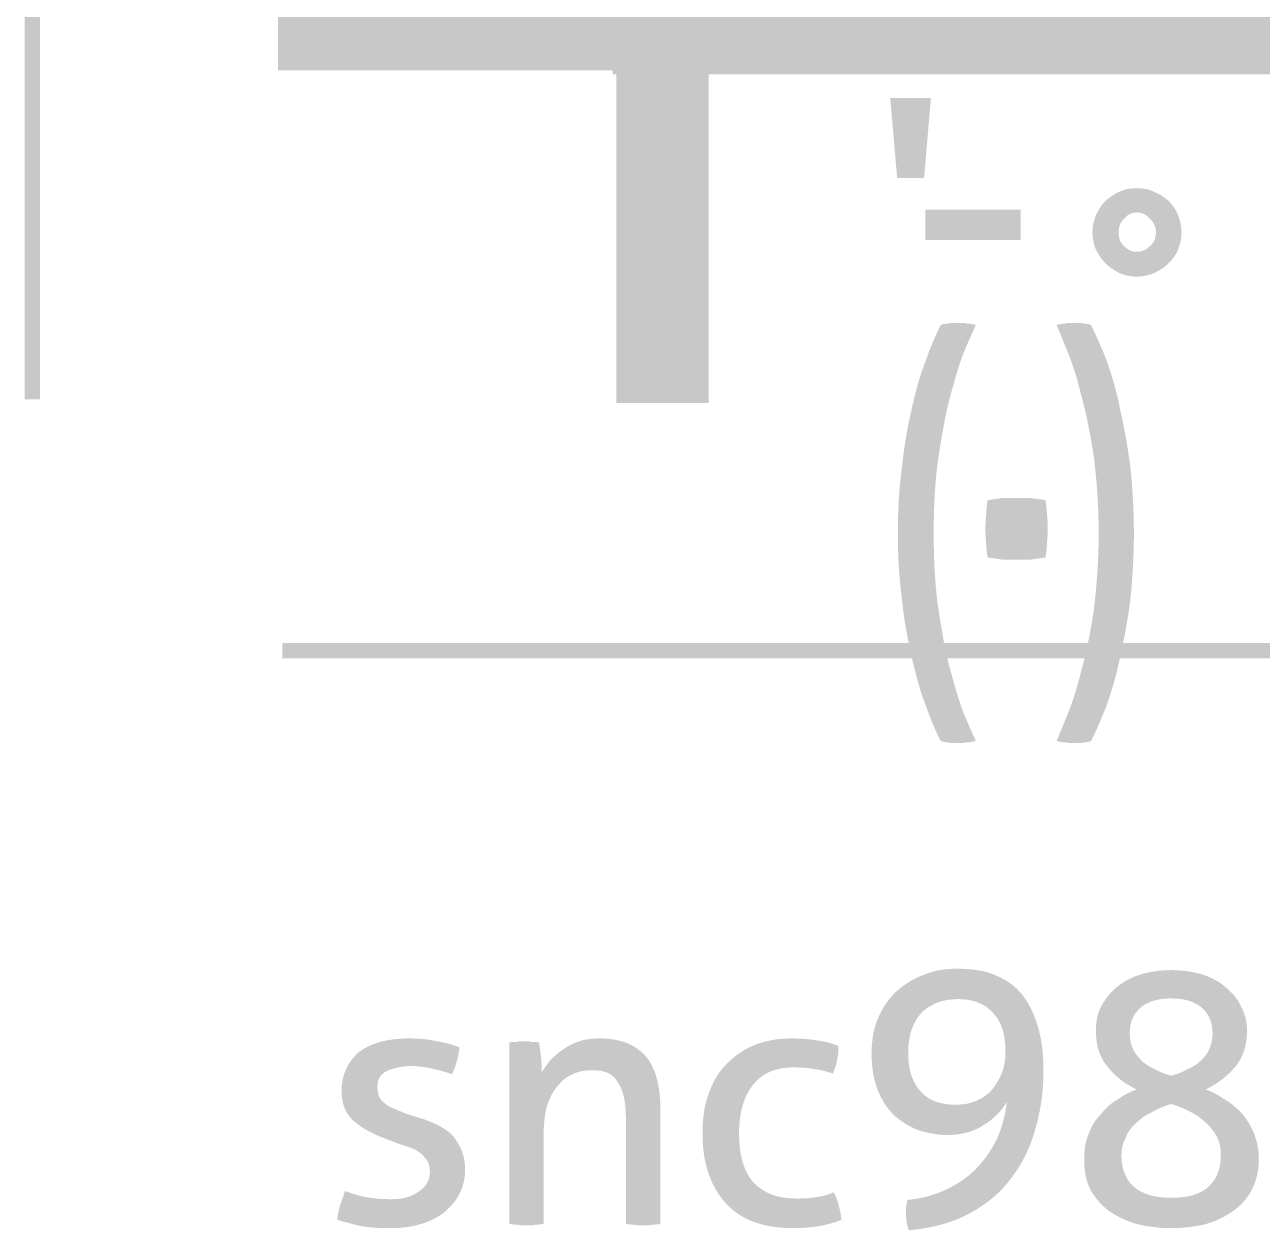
# Model space of a CAD drawing. Header units: millimetres. Extents: x 50 to 239, y 17 to 185.
# Drawn here: x 57.83 to 87.5, y 49.47 to 78.38 of the extents above; entities that cross this region are included whole.
import ezdxf

# ---------------------------------------------------------------- set-up
doc = ezdxf.new("R2010")
doc.units = ezdxf.units.MM
doc.header["$MEASUREMENT"] = 0
doc.layers.get('0').update_dxf_attribs({"linetype": 'CONTINUOUS'})

# ---------------------------------------------------------------- blocks, each defined once
blk = doc.blocks.new('MF11F57A0')
at = {"true_color": 0x000007}
h = blk.add_hatch(color=0, dxfattribs=at)
edge = h.paths.add_edge_path()
edge.add_spline(control_points=[(79.792, 61.202), (79.676, 61.434), (79.544, 61.732), (79.428, 62.079), (79.428, 62.079), (79.295, 62.41), (79.196, 62.791), (79.097, 63.221), (79.097, 63.221), (78.998, 63.651), (78.915, 64.098), (78.865, 64.594), (78.865, 64.594), (78.799, 65.107), (78.766, 65.62), (78.766, 66.183), (78.766, 66.183), (78.766, 66.746), (78.799, 67.275), (78.865, 67.771), (78.865, 67.771), (78.915, 68.268), (78.998, 68.731), (79.097, 69.161), (79.097, 69.161), (79.196, 69.592), (79.295, 69.972), (79.428, 70.303), (79.428, 70.303), (79.544, 70.651), (79.676, 70.932), (79.792, 71.18), (79.792, 71.18), (79.841, 71.197), (79.908, 71.213), (79.974, 71.213), (79.974, 71.213), (80.04, 71.23), (80.123, 71.23), (80.189, 71.23), (80.189, 71.23), (80.272, 71.23), (80.354, 71.23), (80.421, 71.213), (80.421, 71.213), (80.503, 71.213), (80.57, 71.197), (80.636, 71.18), (80.636, 71.18), (80.57, 71.031), (80.47, 70.816), (80.354, 70.535), (80.354, 70.535), (80.239, 70.254), (80.139, 69.89), (80.024, 69.476), (80.024, 69.476), (79.908, 69.046), (79.825, 68.566), (79.742, 68.02), (79.742, 68.02), (79.659, 67.474), (79.626, 66.861), (79.626, 66.183), (79.626, 66.183), (79.626, 65.521), (79.659, 64.909), (79.742, 64.346), (79.742, 64.346), (79.825, 63.8), (79.908, 63.32), (80.024, 62.907), (80.024, 62.907), (80.139, 62.493), (80.239, 62.129), (80.354, 61.847), (80.354, 61.847), (80.47, 61.566), (80.57, 61.351), (80.636, 61.202), (80.636, 61.202), (80.57, 61.186), (80.503, 61.169), (80.421, 61.169), (80.421, 61.169), (80.338, 61.153), (80.255, 61.153), (80.172, 61.153), (80.172, 61.153), (80.106, 61.153), (80.04, 61.153), (79.974, 61.169), (79.974, 61.169), (79.908, 61.169), (79.841, 61.186), (79.792, 61.202)], knot_values=[0, 0, 0, 0, 0.010417, 0.010417, 0.010417, 0.010417, 0.020833, 0.020833, 0.020833, 0.020833, 0.03125, 0.03125, 0.03125, 0.03125, 0.041667, 0.041667, 0.041667, 0.041667, 0.052083, 0.052083, 0.052083, 0.052083, 0.0625, 0.0625, 0.0625, 0.0625, 0.072917, 0.072917, 0.072917, 0.072917, 0.083333, 0.083333, 0.083333, 0.083333, 0.09375, 0.09375, 0.09375, 0.09375, 0.104167, 0.104167, 0.104167, 0.104167, 0.114583, 0.114583, 0.114583, 0.114583, 0.125, 0.125, 0.125, 0.125, 0.135417, 0.135417, 0.135417, 0.135417, 0.145833, 0.145833, 0.145833, 0.145833, 0.15625, 0.15625, 0.15625, 0.15625, 0.166667, 0.166667, 0.166667, 0.166667, 0.177083, 0.177083, 0.177083, 0.177083, 0.1875, 0.1875, 0.1875, 0.1875, 0.197917, 0.197917, 0.197917, 0.197917, 0.208333, 0.208333, 0.208333, 0.208333, 0.21875, 0.21875, 0.21875, 0.21875, 0.229167, 0.229167, 0.229167, 0.229167, 0.239583, 0.239583, 0.239583, 0.239583, 1, 1, 1, 1], degree=3, periodic=0)
h = blk.add_hatch(color=0, dxfattribs=at)
edge = h.paths.add_edge_path()
edge.add_spline(control_points=[(82.572, 61.202), (82.638, 61.351), (82.721, 61.566), (82.837, 61.847), (82.837, 61.847), (82.952, 62.129), (83.068, 62.493), (83.168, 62.907), (83.168, 62.907), (83.283, 63.32), (83.383, 63.8), (83.465, 64.346), (83.465, 64.346), (83.532, 64.909), (83.581, 65.521), (83.581, 66.183), (83.581, 66.183), (83.581, 66.861), (83.532, 67.474), (83.465, 68.02), (83.465, 68.02), (83.383, 68.566), (83.283, 69.046), (83.168, 69.476), (83.168, 69.476), (83.068, 69.89), (82.952, 70.254), (82.837, 70.535), (82.837, 70.535), (82.721, 70.816), (82.638, 71.031), (82.572, 71.18), (82.572, 71.18), (82.638, 71.197), (82.704, 71.213), (82.77, 71.213), (82.77, 71.213), (82.853, 71.23), (82.919, 71.23), (83.002, 71.23), (83.002, 71.23), (83.085, 71.23), (83.151, 71.23), (83.217, 71.213), (83.217, 71.213), (83.3, 71.213), (83.35, 71.197), (83.399, 71.18), (83.399, 71.18), (83.515, 70.932), (83.647, 70.651), (83.78, 70.303), (83.78, 70.303), (83.896, 69.972), (84.011, 69.592), (84.094, 69.161), (84.094, 69.161), (84.193, 68.731), (84.276, 68.268), (84.342, 67.771), (84.342, 67.771), (84.392, 67.275), (84.425, 66.746), (84.425, 66.183), (84.425, 66.183), (84.425, 65.62), (84.392, 65.107), (84.342, 64.594), (84.342, 64.594), (84.276, 64.098), (84.193, 63.651), (84.094, 63.221), (84.094, 63.221), (84.011, 62.791), (83.896, 62.41), (83.78, 62.079), (83.78, 62.079), (83.647, 61.732), (83.515, 61.434), (83.399, 61.202), (83.399, 61.202), (83.35, 61.186), (83.3, 61.169), (83.234, 61.169), (83.234, 61.169), (83.168, 61.153), (83.085, 61.153), (83.019, 61.153), (83.019, 61.153), (82.936, 61.153), (82.853, 61.153), (82.787, 61.169), (82.787, 61.169), (82.704, 61.169), (82.638, 61.186), (82.572, 61.202)], knot_values=[0, 0, 0, 0, 0.010417, 0.010417, 0.010417, 0.010417, 0.020833, 0.020833, 0.020833, 0.020833, 0.03125, 0.03125, 0.03125, 0.03125, 0.041667, 0.041667, 0.041667, 0.041667, 0.052083, 0.052083, 0.052083, 0.052083, 0.0625, 0.0625, 0.0625, 0.0625, 0.072917, 0.072917, 0.072917, 0.072917, 0.083333, 0.083333, 0.083333, 0.083333, 0.09375, 0.09375, 0.09375, 0.09375, 0.104167, 0.104167, 0.104167, 0.104167, 0.114583, 0.114583, 0.114583, 0.114583, 0.125, 0.125, 0.125, 0.125, 0.135417, 0.135417, 0.135417, 0.135417, 0.145833, 0.145833, 0.145833, 0.145833, 0.15625, 0.15625, 0.15625, 0.15625, 0.166667, 0.166667, 0.166667, 0.166667, 0.177083, 0.177083, 0.177083, 0.177083, 0.1875, 0.1875, 0.1875, 0.1875, 0.197917, 0.197917, 0.197917, 0.197917, 0.208333, 0.208333, 0.208333, 0.208333, 0.21875, 0.21875, 0.21875, 0.21875, 0.229167, 0.229167, 0.229167, 0.229167, 0.239583, 0.239583, 0.239583, 0.239583, 1, 1, 1, 1], degree=3, periodic=0)

msp = doc.modelspace()

# ---------------------------------------------------------------- hatches: boundary and pattern name
at = {"true_color": 0x000007}
for points in [[(71.932, 79.553), (71.932, 77.187), (72.279, 77.187), (72.279, 79.553)], [(57.833, 79.388), (57.833, 77.369), (58.197, 77.369), (58.197, 79.388)], [(63.906, 79.471), (63.906, 77.286), (64.088, 77.286), (64.088, 79.471)], [(63.906, 77.452), (63.906, 77.286), (72.279, 77.286), (72.279, 77.452)], [(71.932, 77.551), (71.932, 77.187), (74.232, 77.187), (74.232, 77.551)], [(72.015, 77.551), (72.015, 69.31), (72.197, 69.31), (72.197, 77.551)], [(74.066, 77.551), (74.066, 77.187), (76.615, 77.187), (76.615, 77.551)], [(76.615, 77.551), (76.615, 77.187), (86.593, 77.187), (86.593, 77.551)], [(86.593, 77.551), (86.593, 77.187), (89.075, 77.187), (89.075, 77.551)], [(57.833, 77.369), (57.833, 69.393), (58.197, 69.393), (58.197, 77.369)], [(74.066, 77.187), (74.066, 69.31), (74.232, 69.31), (74.232, 77.187)], [(72.015, 69.476), (72.015, 69.31), (74.232, 69.31), (74.232, 69.476)], [(64.006, 63.552), (64.006, 63.188), (72.097, 63.188), (72.097, 63.552)], [(72.097, 63.552), (72.097, 63.188), (74.149, 63.188), (74.149, 63.552)], [(74.149, 63.552), (74.149, 63.188), (76.615, 63.188), (76.615, 63.552)], [(76.615, 63.552), (76.615, 63.188), (86.593, 63.188), (86.593, 63.552)], [(86.593, 63.552), (86.593, 63.188), (89.075, 63.188), (89.075, 63.552)]]:
    msp.add_hatch(color=0, dxfattribs=at).paths.add_polyline_path(points)
at = {"true_color": 0xededed}
for points in [[(64.006, 79.388), (64.006, 77.352), (72.097, 77.352), (72.097, 79.388)], [(72.097, 77.352), (72.097, 69.377), (74.166, 69.377), (74.166, 77.352)]]:
    msp.add_hatch(color=0, dxfattribs=at).paths.add_polyline_path(points)
at = {"true_color": 0xdddddd}
msp.add_hatch(color=0, dxfattribs=at).paths.add_polyline_path([(72.097, 79.388), (72.097, 77.352), (125.049, 77.352), (125.049, 79.388)])
at = {"true_color": 0x0084c6}
for points in [[(78.584, 76.624), (79.56, 76.624), (79.395, 74.705), (78.749, 74.705)], [(79.428, 73.944), (81.711, 73.944), (81.711, 73.216), (79.428, 73.216)]]:
    msp.add_hatch(color=0, dxfattribs=at).paths.add_polyline_path(points)
at = {"true_color": 0x0000b0}
h = msp.add_hatch(color=0, dxfattribs=at)
edge = h.paths.add_edge_path()
edge.add_spline(control_points=[(83.432, 73.398), (83.432, 73.547), (83.465, 73.679), (83.515, 73.811), (83.515, 73.811), (83.581, 73.944), (83.647, 74.06), (83.747, 74.159), (83.747, 74.159), (83.846, 74.242), (83.962, 74.324), (84.078, 74.374), (84.078, 74.374), (84.21, 74.44), (84.342, 74.457), (84.491, 74.457), (84.491, 74.457), (84.64, 74.457), (84.773, 74.44), (84.905, 74.374), (84.905, 74.374), (85.037, 74.324), (85.153, 74.242), (85.253, 74.159), (85.253, 74.159), (85.352, 74.06), (85.435, 73.944), (85.484, 73.811), (85.484, 73.811), (85.534, 73.679), (85.567, 73.547), (85.567, 73.398), (85.567, 73.398), (85.567, 73.249), (85.534, 73.116), (85.484, 72.984), (85.484, 72.984), (85.435, 72.868), (85.352, 72.752), (85.253, 72.653), (85.253, 72.653), (85.153, 72.554), (85.037, 72.488), (84.905, 72.421), (84.905, 72.421), (84.773, 72.372), (84.64, 72.339), (84.491, 72.339), (84.491, 72.339), (84.342, 72.339), (84.21, 72.372), (84.078, 72.421), (84.078, 72.421), (83.962, 72.488), (83.846, 72.554), (83.747, 72.653), (83.747, 72.653), (83.647, 72.752), (83.581, 72.868), (83.515, 72.984), (83.515, 72.984), (83.465, 73.116), (83.432, 73.249), (83.432, 73.398)], knot_values=[0, 0, 0, 0, 0.015625, 0.015625, 0.015625, 0.015625, 0.03125, 0.03125, 0.03125, 0.03125, 0.046875, 0.046875, 0.046875, 0.046875, 0.0625, 0.0625, 0.0625, 0.0625, 0.078125, 0.078125, 0.078125, 0.078125, 0.09375, 0.09375, 0.09375, 0.09375, 0.109375, 0.109375, 0.109375, 0.109375, 0.125, 0.125, 0.125, 0.125, 0.140625, 0.140625, 0.140625, 0.140625, 0.15625, 0.15625, 0.15625, 0.15625, 0.171875, 0.171875, 0.171875, 0.171875, 0.1875, 0.1875, 0.1875, 0.1875, 0.203125, 0.203125, 0.203125, 0.203125, 0.21875, 0.21875, 0.21875, 0.21875, 0.234375, 0.234375, 0.234375, 0.234375, 1, 1, 1, 1], degree=3, periodic=0)
edge = h.paths.add_edge_path()
edge.add_spline(control_points=[(84.491, 72.934), (84.624, 72.934), (84.723, 72.984), (84.806, 73.067), (84.806, 73.067), (84.905, 73.149), (84.955, 73.265), (84.955, 73.398), (84.955, 73.398), (84.955, 73.53), (84.905, 73.646), (84.806, 73.729), (84.806, 73.729), (84.723, 73.828), (84.624, 73.877), (84.491, 73.877), (84.491, 73.877), (84.375, 73.877), (84.276, 73.828), (84.193, 73.729), (84.193, 73.729), (84.094, 73.646), (84.061, 73.53), (84.061, 73.398), (84.061, 73.398), (84.061, 73.265), (84.094, 73.149), (84.193, 73.067), (84.193, 73.067), (84.276, 72.984), (84.375, 72.934), (84.491, 72.934)], knot_values=[0, 0, 0, 0, 0.03125, 0.03125, 0.03125, 0.03125, 0.0625, 0.0625, 0.0625, 0.0625, 0.09375, 0.09375, 0.09375, 0.09375, 0.125, 0.125, 0.125, 0.125, 0.15625, 0.15625, 0.15625, 0.15625, 0.1875, 0.1875, 0.1875, 0.1875, 0.21875, 0.21875, 0.21875, 0.21875, 1, 1, 1, 1], degree=3, periodic=0)
at = {"true_color": 0x000007}
h = msp.add_hatch(color=0, dxfattribs=at)
edge = h.paths.add_edge_path()
edge.add_spline(control_points=[(80.917, 65.604), (80.901, 65.72), (80.884, 65.835), (80.884, 65.935), (80.884, 65.935), (80.867, 66.051), (80.867, 66.166), (80.867, 66.282), (80.867, 66.282), (80.867, 66.398), (80.867, 66.514), (80.884, 66.63), (80.884, 66.63), (80.884, 66.746), (80.901, 66.861), (80.917, 66.977), (80.917, 66.977), (81.033, 66.994), (81.149, 67.01), (81.265, 67.027), (81.265, 67.027), (81.364, 67.027), (81.48, 67.027), (81.612, 67.027), (81.612, 67.027), (81.728, 67.027), (81.844, 67.027), (81.96, 67.027), (81.96, 67.027), (82.075, 67.01), (82.191, 66.994), (82.307, 66.977), (82.307, 66.977), (82.324, 66.861), (82.34, 66.746), (82.34, 66.646), (82.34, 66.646), (82.357, 66.53), (82.357, 66.415), (82.357, 66.299), (82.357, 66.299), (82.357, 66.183), (82.357, 66.067), (82.34, 65.951), (82.34, 65.951), (82.34, 65.835), (82.324, 65.72), (82.307, 65.604), (82.307, 65.604), (82.191, 65.587), (82.075, 65.571), (81.96, 65.554), (81.96, 65.554), (81.844, 65.554), (81.728, 65.554), (81.612, 65.554), (81.612, 65.554), (81.496, 65.554), (81.38, 65.554), (81.265, 65.554), (81.265, 65.554), (81.149, 65.571), (81.033, 65.587), (80.917, 65.604)], knot_values=[0, 0, 0, 0, 0.015625, 0.015625, 0.015625, 0.015625, 0.03125, 0.03125, 0.03125, 0.03125, 0.046875, 0.046875, 0.046875, 0.046875, 0.0625, 0.0625, 0.0625, 0.0625, 0.078125, 0.078125, 0.078125, 0.078125, 0.09375, 0.09375, 0.09375, 0.09375, 0.109375, 0.109375, 0.109375, 0.109375, 0.125, 0.125, 0.125, 0.125, 0.140625, 0.140625, 0.140625, 0.140625, 0.15625, 0.15625, 0.15625, 0.15625, 0.171875, 0.171875, 0.171875, 0.171875, 0.1875, 0.1875, 0.1875, 0.1875, 0.203125, 0.203125, 0.203125, 0.203125, 0.21875, 0.21875, 0.21875, 0.21875, 0.234375, 0.234375, 0.234375, 0.234375, 1, 1, 1, 1], degree=3, periodic=0)
h = msp.add_hatch(color=0, dxfattribs=at)
edge = h.paths.add_edge_path()
edge.add_spline(control_points=[(82.257, 53.292), (82.257, 52.796), (82.191, 52.333), (82.059, 51.886), (82.059, 51.886), (81.943, 51.456), (81.744, 51.059), (81.48, 50.711), (81.48, 50.711), (81.215, 50.364), (80.884, 50.082), (80.47, 49.867), (80.47, 49.867), (80.073, 49.652), (79.593, 49.52), (79.031, 49.47), (79.031, 49.47), (78.981, 49.586), (78.964, 49.718), (78.964, 49.884), (78.964, 49.884), (78.964, 49.917), (78.964, 49.966), (78.964, 50.033), (78.964, 50.033), (78.981, 50.099), (78.981, 50.148), (78.998, 50.198), (78.998, 50.198), (79.345, 50.231), (79.643, 50.314), (79.924, 50.446), (79.924, 50.446), (80.206, 50.579), (80.454, 50.744), (80.652, 50.959), (80.652, 50.959), (80.851, 51.158), (81.016, 51.406), (81.149, 51.671), (81.149, 51.671), (81.265, 51.952), (81.347, 52.25), (81.38, 52.548), (81.38, 52.548), (81.248, 52.333), (81.083, 52.151), (80.834, 52.002), (80.834, 52.002), (80.603, 51.836), (80.288, 51.754), (79.941, 51.754), (79.941, 51.754), (79.709, 51.754), (79.477, 51.803), (79.262, 51.869), (79.262, 51.869), (79.047, 51.952), (78.865, 52.068), (78.683, 52.217), (78.683, 52.217), (78.518, 52.382), (78.385, 52.581), (78.286, 52.829), (78.286, 52.829), (78.187, 53.077), (78.137, 53.375), (78.137, 53.706), (78.137, 53.706), (78.137, 54.037), (78.187, 54.335), (78.303, 54.583), (78.303, 54.583), (78.418, 54.848), (78.567, 55.046), (78.766, 55.229), (78.766, 55.229), (78.964, 55.394), (79.18, 55.526), (79.428, 55.609), (79.428, 55.609), (79.659, 55.708), (79.924, 55.741), (80.172, 55.741), (80.172, 55.741), (80.503, 55.741), (80.785, 55.708), (81.049, 55.609), (81.049, 55.609), (81.298, 55.51), (81.529, 55.377), (81.695, 55.179), (81.695, 55.179), (81.877, 54.98), (82.009, 54.716), (82.108, 54.401), (82.108, 54.401), (82.208, 54.103), (82.257, 53.723), (82.257, 53.292)], knot_values=[0, 0, 0, 0, 0.01, 0.01, 0.01, 0.01, 0.02, 0.02, 0.02, 0.02, 0.03, 0.03, 0.03, 0.03, 0.04, 0.04, 0.04, 0.04, 0.05, 0.05, 0.05, 0.05, 0.06, 0.06, 0.06, 0.06, 0.07, 0.07, 0.07, 0.07, 0.08, 0.08, 0.08, 0.08, 0.09, 0.09, 0.09, 0.09, 0.1, 0.1, 0.1, 0.1, 0.11, 0.11, 0.11, 0.11, 0.12, 0.12, 0.12, 0.12, 0.13, 0.13, 0.13, 0.13, 0.14, 0.14, 0.14, 0.14, 0.15, 0.15, 0.15, 0.15, 0.16, 0.16, 0.16, 0.16, 0.17, 0.17, 0.17, 0.17, 0.18, 0.18, 0.18, 0.18, 0.19, 0.19, 0.19, 0.19, 0.2, 0.2, 0.2, 0.2, 0.21, 0.21, 0.21, 0.21, 0.22, 0.22, 0.22, 0.22, 0.23, 0.23, 0.23, 0.23, 0.24, 0.24, 0.24, 0.24, 1, 1, 1, 1], degree=3, periodic=0)
edge = h.paths.add_edge_path()
edge.add_spline(control_points=[(80.139, 52.482), (80.305, 52.482), (80.47, 52.498), (80.619, 52.564), (80.619, 52.564), (80.752, 52.614), (80.884, 52.697), (81, 52.813), (81, 52.813), (81.099, 52.928), (81.182, 53.061), (81.248, 53.21), (81.248, 53.21), (81.314, 53.375), (81.347, 53.557), (81.347, 53.756), (81.347, 53.756), (81.347, 54.169), (81.248, 54.484), (81.033, 54.699), (81.033, 54.699), (80.834, 54.914), (80.553, 55.013), (80.206, 55.013), (80.206, 55.013), (79.858, 55.013), (79.577, 54.914), (79.345, 54.699), (79.345, 54.699), (79.13, 54.467), (79.014, 54.153), (79.014, 53.739), (79.014, 53.739), (79.014, 53.508), (79.047, 53.309), (79.097, 53.16), (79.097, 53.16), (79.163, 52.995), (79.246, 52.862), (79.345, 52.763), (79.345, 52.763), (79.444, 52.664), (79.56, 52.597), (79.693, 52.548), (79.693, 52.548), (79.841, 52.498), (79.99, 52.482), (80.139, 52.482)], knot_values=[0, 0, 0, 0, 0.020833, 0.020833, 0.020833, 0.020833, 0.041667, 0.041667, 0.041667, 0.041667, 0.0625, 0.0625, 0.0625, 0.0625, 0.083333, 0.083333, 0.083333, 0.083333, 0.104167, 0.104167, 0.104167, 0.104167, 0.125, 0.125, 0.125, 0.125, 0.145833, 0.145833, 0.145833, 0.145833, 0.166667, 0.166667, 0.166667, 0.166667, 0.1875, 0.1875, 0.1875, 0.1875, 0.208333, 0.208333, 0.208333, 0.208333, 0.229167, 0.229167, 0.229167, 0.229167, 1, 1, 1, 1], degree=3, periodic=0)
h = msp.add_hatch(color=0, dxfattribs=at)
edge = h.paths.add_edge_path()
edge.add_spline(control_points=[(86.146, 52.846), (86.295, 52.796), (86.444, 52.713), (86.593, 52.614), (86.593, 52.614), (86.742, 52.531), (86.874, 52.415), (87.007, 52.283), (87.007, 52.283), (87.122, 52.151), (87.222, 51.985), (87.304, 51.803), (87.304, 51.803), (87.371, 51.621), (87.42, 51.423), (87.42, 51.174), (87.42, 51.174), (87.42, 50.877), (87.354, 50.628), (87.238, 50.413), (87.238, 50.413), (87.122, 50.198), (86.957, 50.033), (86.758, 49.9), (86.758, 49.9), (86.56, 49.768), (86.345, 49.669), (86.096, 49.602), (86.096, 49.602), (85.832, 49.553), (85.583, 49.52), (85.319, 49.52), (85.319, 49.52), (85.054, 49.52), (84.806, 49.553), (84.558, 49.602), (84.558, 49.602), (84.309, 49.669), (84.078, 49.768), (83.879, 49.9), (83.879, 49.9), (83.681, 50.033), (83.532, 50.198), (83.399, 50.413), (83.399, 50.413), (83.283, 50.628), (83.234, 50.877), (83.234, 51.174), (83.234, 51.174), (83.234, 51.423), (83.267, 51.621), (83.35, 51.803), (83.35, 51.803), (83.416, 51.985), (83.515, 52.134), (83.647, 52.267), (83.647, 52.267), (83.763, 52.415), (83.896, 52.531), (84.045, 52.614), (84.045, 52.614), (84.193, 52.713), (84.342, 52.796), (84.491, 52.846), (84.491, 52.846), (84.21, 52.978), (83.978, 53.16), (83.796, 53.392), (83.796, 53.392), (83.598, 53.623), (83.515, 53.905), (83.515, 54.252), (83.515, 54.252), (83.515, 54.467), (83.548, 54.666), (83.647, 54.848), (83.647, 54.848), (83.747, 55.03), (83.863, 55.179), (84.028, 55.311), (84.028, 55.311), (84.193, 55.444), (84.375, 55.543), (84.607, 55.609), (84.607, 55.609), (84.822, 55.675), (85.07, 55.708), (85.319, 55.708), (85.319, 55.708), (85.583, 55.708), (85.815, 55.675), (86.047, 55.609), (86.047, 55.609), (86.262, 55.543), (86.46, 55.444), (86.609, 55.311), (86.609, 55.311), (86.775, 55.179), (86.907, 55.03), (86.99, 54.848), (86.99, 54.848), (87.089, 54.666), (87.139, 54.467), (87.139, 54.252), (87.139, 54.252), (87.139, 53.905), (87.04, 53.607), (86.858, 53.392), (86.858, 53.392), (86.659, 53.16), (86.427, 52.978), (86.146, 52.846)], knot_values=[0, 0, 0, 0, 0.008929, 0.008929, 0.008929, 0.008929, 0.017857, 0.017857, 0.017857, 0.017857, 0.026786, 0.026786, 0.026786, 0.026786, 0.035714, 0.035714, 0.035714, 0.035714, 0.044643, 0.044643, 0.044643, 0.044643, 0.053571, 0.053571, 0.053571, 0.053571, 0.0625, 0.0625, 0.0625, 0.0625, 0.071429, 0.071429, 0.071429, 0.071429, 0.080357, 0.080357, 0.080357, 0.080357, 0.089286, 0.089286, 0.089286, 0.089286, 0.098214, 0.098214, 0.098214, 0.098214, 0.107143, 0.107143, 0.107143, 0.107143, 0.116071, 0.116071, 0.116071, 0.116071, 0.125, 0.125, 0.125, 0.125, 0.133929, 0.133929, 0.133929, 0.133929, 0.142857, 0.142857, 0.142857, 0.142857, 0.151786, 0.151786, 0.151786, 0.151786, 0.160714, 0.160714, 0.160714, 0.160714, 0.169643, 0.169643, 0.169643, 0.169643, 0.178571, 0.178571, 0.178571, 0.178571, 0.1875, 0.1875, 0.1875, 0.1875, 0.196429, 0.196429, 0.196429, 0.196429, 0.205357, 0.205357, 0.205357, 0.205357, 0.214286, 0.214286, 0.214286, 0.214286, 0.223214, 0.223214, 0.223214, 0.223214, 0.232143, 0.232143, 0.232143, 0.232143, 0.241071, 0.241071, 0.241071, 0.241071, 1, 1, 1, 1], degree=3, periodic=0)
edge = h.paths.add_edge_path()
edge.add_spline(control_points=[(85.319, 52.498), (85.153, 52.449), (84.988, 52.382), (84.855, 52.3), (84.855, 52.3), (84.706, 52.233), (84.574, 52.134), (84.475, 52.035), (84.475, 52.035), (84.359, 51.936), (84.276, 51.82), (84.227, 51.687), (84.227, 51.687), (84.16, 51.555), (84.127, 51.423), (84.127, 51.257), (84.127, 51.257), (84.127, 50.943), (84.227, 50.695), (84.425, 50.512), (84.425, 50.512), (84.64, 50.33), (84.938, 50.248), (85.319, 50.248), (85.319, 50.248), (85.716, 50.248), (86.014, 50.33), (86.212, 50.512), (86.212, 50.512), (86.411, 50.695), (86.51, 50.943), (86.51, 51.257), (86.51, 51.257), (86.51, 51.423), (86.494, 51.555), (86.427, 51.687), (86.427, 51.687), (86.361, 51.82), (86.278, 51.936), (86.163, 52.035), (86.163, 52.035), (86.063, 52.134), (85.931, 52.233), (85.799, 52.3), (85.799, 52.3), (85.65, 52.382), (85.484, 52.449), (85.319, 52.498)], knot_values=[0, 0, 0, 0, 0.020833, 0.020833, 0.020833, 0.020833, 0.041667, 0.041667, 0.041667, 0.041667, 0.0625, 0.0625, 0.0625, 0.0625, 0.083333, 0.083333, 0.083333, 0.083333, 0.104167, 0.104167, 0.104167, 0.104167, 0.125, 0.125, 0.125, 0.125, 0.145833, 0.145833, 0.145833, 0.145833, 0.166667, 0.166667, 0.166667, 0.166667, 0.1875, 0.1875, 0.1875, 0.1875, 0.208333, 0.208333, 0.208333, 0.208333, 0.229167, 0.229167, 0.229167, 0.229167, 1, 1, 1, 1], degree=3, periodic=0)
edge = h.paths.add_edge_path()
edge.add_spline(control_points=[(85.319, 53.177), (85.451, 53.21), (85.583, 53.259), (85.699, 53.326), (85.699, 53.326), (85.815, 53.375), (85.931, 53.441), (86.014, 53.524), (86.014, 53.524), (86.113, 53.607), (86.179, 53.706), (86.229, 53.805), (86.229, 53.805), (86.278, 53.921), (86.312, 54.054), (86.312, 54.186), (86.312, 54.186), (86.312, 54.451), (86.229, 54.649), (86.063, 54.798), (86.063, 54.798), (85.898, 54.947), (85.65, 55.03), (85.319, 55.03), (85.319, 55.03), (84.988, 55.03), (84.74, 54.947), (84.574, 54.798), (84.574, 54.798), (84.409, 54.649), (84.326, 54.451), (84.326, 54.186), (84.326, 54.186), (84.326, 54.054), (84.359, 53.921), (84.409, 53.805), (84.409, 53.805), (84.458, 53.706), (84.541, 53.607), (84.624, 53.524), (84.624, 53.524), (84.723, 53.441), (84.822, 53.375), (84.938, 53.326), (84.938, 53.326), (85.07, 53.259), (85.186, 53.21), (85.319, 53.177)], knot_values=[0, 0, 0, 0, 0.020833, 0.020833, 0.020833, 0.020833, 0.041667, 0.041667, 0.041667, 0.041667, 0.0625, 0.0625, 0.0625, 0.0625, 0.083333, 0.083333, 0.083333, 0.083333, 0.104167, 0.104167, 0.104167, 0.104167, 0.125, 0.125, 0.125, 0.125, 0.145833, 0.145833, 0.145833, 0.145833, 0.166667, 0.166667, 0.166667, 0.166667, 0.1875, 0.1875, 0.1875, 0.1875, 0.208333, 0.208333, 0.208333, 0.208333, 0.229167, 0.229167, 0.229167, 0.229167, 1, 1, 1, 1], degree=3, periodic=0)
h = msp.add_hatch(color=0, dxfattribs=at)
edge = h.paths.add_edge_path()
edge.add_spline(control_points=[(65.511, 50.413), (65.677, 50.347), (65.842, 50.297), (66.024, 50.264), (66.024, 50.264), (66.206, 50.231), (66.388, 50.215), (66.57, 50.215), (66.57, 50.215), (66.703, 50.215), (66.819, 50.215), (66.951, 50.248), (66.951, 50.248), (67.067, 50.281), (67.166, 50.314), (67.249, 50.38), (67.249, 50.38), (67.332, 50.43), (67.414, 50.496), (67.464, 50.579), (67.464, 50.579), (67.514, 50.661), (67.547, 50.761), (67.547, 50.86), (67.547, 50.86), (67.547, 50.976), (67.53, 51.059), (67.481, 51.141), (67.481, 51.141), (67.431, 51.207), (67.381, 51.274), (67.315, 51.323), (67.315, 51.323), (67.249, 51.373), (67.166, 51.423), (67.067, 51.456), (67.067, 51.456), (66.968, 51.489), (66.868, 51.522), (66.769, 51.555)], knot_values=[0, 0, 0, 0, 0.025, 0.025, 0.025, 0.025, 0.05, 0.05, 0.05, 0.05, 0.075, 0.075, 0.075, 0.075, 0.1, 0.1, 0.1, 0.1, 0.125, 0.125, 0.125, 0.125, 0.15, 0.15, 0.15, 0.15, 0.175, 0.175, 0.175, 0.175, 0.2, 0.2, 0.2, 0.2, 0.225, 0.225, 0.225, 0.225, 1, 1, 1, 1], degree=3, periodic=0)
edge.add_line((66.769, 51.555), (66.471, 51.671))
edge.add_spline(control_points=[(66.471, 51.671), (66.107, 51.803), (65.842, 51.969), (65.677, 52.134), (65.677, 52.134), (65.511, 52.3), (65.429, 52.531), (65.429, 52.813), (65.429, 52.813), (65.429, 53.193), (65.578, 53.508), (65.842, 53.739), (65.842, 53.739), (66.124, 53.954), (66.521, 54.07), (67.05, 54.07), (67.05, 54.07), (67.265, 54.07), (67.497, 54.054), (67.696, 54.004), (67.696, 54.004), (67.911, 53.971), (68.093, 53.921), (68.258, 53.855), (68.258, 53.855), (68.242, 53.739), (68.225, 53.64), (68.192, 53.524), (68.192, 53.524), (68.159, 53.408), (68.126, 53.309), (68.076, 53.21), (68.076, 53.21), (67.96, 53.259), (67.811, 53.292), (67.629, 53.342), (67.629, 53.342), (67.464, 53.375), (67.282, 53.408), (67.083, 53.408), (67.083, 53.408), (66.868, 53.408), (66.686, 53.359), (66.521, 53.292), (66.521, 53.292), (66.355, 53.21), (66.289, 53.094), (66.289, 52.895), (66.289, 52.895), (66.289, 52.813), (66.306, 52.73), (66.339, 52.647), (66.339, 52.647), (66.388, 52.581), (66.438, 52.531), (66.504, 52.482), (66.504, 52.482), (66.57, 52.432), (66.653, 52.399), (66.736, 52.366), (66.736, 52.366), (66.819, 52.333), (66.918, 52.283), (67.017, 52.25)], knot_values=[0, 0, 0, 0, 0.015625, 0.015625, 0.015625, 0.015625, 0.03125, 0.03125, 0.03125, 0.03125, 0.046875, 0.046875, 0.046875, 0.046875, 0.0625, 0.0625, 0.0625, 0.0625, 0.078125, 0.078125, 0.078125, 0.078125, 0.09375, 0.09375, 0.09375, 0.09375, 0.109375, 0.109375, 0.109375, 0.109375, 0.125, 0.125, 0.125, 0.125, 0.140625, 0.140625, 0.140625, 0.140625, 0.15625, 0.15625, 0.15625, 0.15625, 0.171875, 0.171875, 0.171875, 0.171875, 0.1875, 0.1875, 0.1875, 0.1875, 0.203125, 0.203125, 0.203125, 0.203125, 0.21875, 0.21875, 0.21875, 0.21875, 0.234375, 0.234375, 0.234375, 0.234375, 1, 1, 1, 1], degree=3, periodic=0)
edge.add_line((67.017, 52.25), (67.398, 52.134))
edge.add_spline(control_points=[(67.398, 52.134), (67.53, 52.084), (67.663, 52.035), (67.778, 51.969), (67.778, 51.969), (67.894, 51.902), (68.01, 51.836), (68.093, 51.737), (68.093, 51.737), (68.176, 51.638), (68.242, 51.522), (68.308, 51.39), (68.308, 51.39), (68.358, 51.257), (68.391, 51.108), (68.391, 50.926), (68.391, 50.926), (68.391, 50.711), (68.341, 50.512), (68.258, 50.347), (68.258, 50.347), (68.176, 50.182), (68.043, 50.033), (67.894, 49.9), (67.894, 49.9), (67.745, 49.784), (67.547, 49.685), (67.332, 49.619), (67.332, 49.619), (67.116, 49.553), (66.868, 49.52), (66.604, 49.52), (66.604, 49.52), (66.339, 49.52), (66.091, 49.536), (65.892, 49.569), (65.892, 49.569), (65.693, 49.619), (65.495, 49.669), (65.329, 49.718), (65.329, 49.718), (65.329, 49.834), (65.362, 49.95), (65.396, 50.066), (65.396, 50.066), (65.429, 50.182), (65.478, 50.297), (65.511, 50.413)], knot_values=[0, 0, 0, 0, 0.020833, 0.020833, 0.020833, 0.020833, 0.041667, 0.041667, 0.041667, 0.041667, 0.0625, 0.0625, 0.0625, 0.0625, 0.083333, 0.083333, 0.083333, 0.083333, 0.104167, 0.104167, 0.104167, 0.104167, 0.125, 0.125, 0.125, 0.125, 0.145833, 0.145833, 0.145833, 0.145833, 0.166667, 0.166667, 0.166667, 0.166667, 0.1875, 0.1875, 0.1875, 0.1875, 0.208333, 0.208333, 0.208333, 0.208333, 0.229167, 0.229167, 0.229167, 0.229167, 1, 1, 1, 1], degree=3, periodic=0)
h = msp.add_hatch(color=0, dxfattribs=at)
edge = h.paths.add_edge_path()
edge.add_spline(control_points=[(69.45, 53.971), (69.499, 53.987), (69.566, 53.987), (69.632, 53.987), (69.632, 53.987), (69.681, 54.004), (69.748, 54.004), (69.814, 54.004), (69.814, 54.004), (69.863, 54.004), (69.93, 54.004), (69.979, 53.987), (69.979, 53.987), (70.029, 53.987), (70.095, 53.987), (70.161, 53.971), (70.161, 53.971), (70.178, 53.888), (70.194, 53.772), (70.211, 53.623), (70.211, 53.623), (70.227, 53.474), (70.227, 53.359), (70.227, 53.259), (70.227, 53.259), (70.294, 53.359), (70.36, 53.458), (70.443, 53.557), (70.443, 53.557), (70.542, 53.657), (70.641, 53.739), (70.74, 53.805), (70.74, 53.805), (70.856, 53.888), (70.989, 53.954), (71.138, 54.004), (71.138, 54.004), (71.286, 54.054), (71.452, 54.07), (71.617, 54.07), (71.617, 54.07), (72.114, 54.07), (72.478, 53.921), (72.726, 53.64), (72.726, 53.64), (72.958, 53.359), (73.074, 52.928), (73.074, 52.382)], knot_values=[0, 0, 0, 0, 0.020833, 0.020833, 0.020833, 0.020833, 0.041667, 0.041667, 0.041667, 0.041667, 0.0625, 0.0625, 0.0625, 0.0625, 0.083333, 0.083333, 0.083333, 0.083333, 0.104167, 0.104167, 0.104167, 0.104167, 0.125, 0.125, 0.125, 0.125, 0.145833, 0.145833, 0.145833, 0.145833, 0.166667, 0.166667, 0.166667, 0.166667, 0.1875, 0.1875, 0.1875, 0.1875, 0.208333, 0.208333, 0.208333, 0.208333, 0.229167, 0.229167, 0.229167, 0.229167, 1, 1, 1, 1], degree=3, periodic=0)
edge.add_line((73.074, 52.382), (73.074, 49.619))
edge.add_spline(control_points=[(73.074, 49.619), (73.024, 49.619), (72.941, 49.602), (72.858, 49.602), (72.858, 49.602), (72.792, 49.586), (72.71, 49.586), (72.66, 49.586), (72.66, 49.586), (72.594, 49.586), (72.528, 49.586), (72.445, 49.602), (72.445, 49.602), (72.379, 49.602), (72.296, 49.619), (72.246, 49.619)], knot_values=[0, 0, 0, 0, 0.0625, 0.0625, 0.0625, 0.0625, 0.125, 0.125, 0.125, 0.125, 0.1875, 0.1875, 0.1875, 0.1875, 1, 1, 1, 1], degree=3, periodic=0)
edge.add_line((72.246, 49.619), (72.246, 52.151))
edge.add_spline(control_points=[(72.246, 52.151), (72.246, 52.548), (72.18, 52.846), (72.048, 53.028), (72.048, 53.028), (71.932, 53.226), (71.733, 53.309), (71.452, 53.309), (71.452, 53.309), (71.303, 53.309), (71.154, 53.292), (71.005, 53.226), (71.005, 53.226), (70.873, 53.177), (70.74, 53.094), (70.641, 52.962), (70.641, 52.962), (70.525, 52.846), (70.443, 52.697), (70.376, 52.515), (70.376, 52.515), (70.31, 52.316), (70.277, 52.084), (70.277, 51.82)], knot_values=[0, 0, 0, 0, 0.041667, 0.041667, 0.041667, 0.041667, 0.083333, 0.083333, 0.083333, 0.083333, 0.125, 0.125, 0.125, 0.125, 0.166667, 0.166667, 0.166667, 0.166667, 0.208333, 0.208333, 0.208333, 0.208333, 1, 1, 1, 1], degree=3, periodic=0)
edge.add_line((70.277, 51.82), (70.277, 49.619))
edge.add_spline(control_points=[(70.277, 49.619), (70.227, 49.619), (70.145, 49.602), (70.078, 49.602), (70.078, 49.602), (69.996, 49.586), (69.93, 49.586), (69.863, 49.586), (69.863, 49.586), (69.797, 49.586), (69.731, 49.586), (69.648, 49.602), (69.648, 49.602), (69.582, 49.602), (69.499, 49.619), (69.45, 49.619)], knot_values=[0, 0, 0, 0, 0.0625, 0.0625, 0.0625, 0.0625, 0.125, 0.125, 0.125, 0.125, 0.1875, 0.1875, 0.1875, 0.1875, 1, 1, 1, 1], degree=3, periodic=0)
edge.add_line((69.45, 49.619), (69.45, 53.971))
h = msp.add_hatch(color=0, dxfattribs=at)
edge = h.paths.add_edge_path()
edge.add_spline(control_points=[(77.227, 50.38), (77.277, 50.297), (77.31, 50.198), (77.343, 50.082), (77.343, 50.082), (77.376, 49.966), (77.409, 49.834), (77.409, 49.718), (77.409, 49.718), (77.078, 49.586), (76.697, 49.52), (76.267, 49.52), (76.267, 49.52), (75.539, 49.52), (74.993, 49.718), (74.629, 50.132), (74.629, 50.132), (74.265, 50.546), (74.083, 51.092), (74.083, 51.787), (74.083, 51.787), (74.083, 52.118), (74.116, 52.415), (74.215, 52.697), (74.215, 52.697), (74.298, 52.962), (74.43, 53.21), (74.612, 53.408), (74.612, 53.408), (74.795, 53.607), (75.01, 53.772), (75.274, 53.888), (75.274, 53.888), (75.539, 54.004), (75.854, 54.07), (76.201, 54.07), (76.201, 54.07), (76.449, 54.07), (76.648, 54.054), (76.83, 54.021), (76.83, 54.021), (77.012, 54.004), (77.177, 53.954), (77.343, 53.888), (77.343, 53.888), (77.343, 53.789), (77.343, 53.69), (77.31, 53.557), (77.31, 53.557), (77.293, 53.425), (77.244, 53.326), (77.21, 53.226), (77.21, 53.226), (76.929, 53.326), (76.615, 53.375), (76.251, 53.375), (76.251, 53.375), (75.82, 53.375), (75.49, 53.226), (75.274, 52.928), (75.274, 52.928), (75.059, 52.647), (74.96, 52.267), (74.96, 51.787), (74.96, 51.787), (74.96, 51.257), (75.076, 50.86), (75.324, 50.595), (75.324, 50.595), (75.572, 50.347), (75.903, 50.231), (76.317, 50.231), (76.317, 50.231), (76.499, 50.231), (76.648, 50.231), (76.797, 50.264), (76.797, 50.264), (76.946, 50.281), (77.078, 50.314), (77.227, 50.38)], knot_values=[0, 0, 0, 0, 0.0125, 0.0125, 0.0125, 0.0125, 0.025, 0.025, 0.025, 0.025, 0.0375, 0.0375, 0.0375, 0.0375, 0.05, 0.05, 0.05, 0.05, 0.0625, 0.0625, 0.0625, 0.0625, 0.075, 0.075, 0.075, 0.075, 0.0875, 0.0875, 0.0875, 0.0875, 0.1, 0.1, 0.1, 0.1, 0.1125, 0.1125, 0.1125, 0.1125, 0.125, 0.125, 0.125, 0.125, 0.1375, 0.1375, 0.1375, 0.1375, 0.15, 0.15, 0.15, 0.15, 0.1625, 0.1625, 0.1625, 0.1625, 0.175, 0.175, 0.175, 0.175, 0.1875, 0.1875, 0.1875, 0.1875, 0.2, 0.2, 0.2, 0.2, 0.2125, 0.2125, 0.2125, 0.2125, 0.225, 0.225, 0.225, 0.225, 0.2375, 0.2375, 0.2375, 0.2375, 1, 1, 1, 1], degree=3, periodic=0)

# ---------------------------------------------------------------- block references
at = {"color": 0, "true_color": 0xffffff}
msp.add_blockref('MF11F57A0', (0, 0), dxfattribs=at)

doc.saveas('drawing.dxf')
